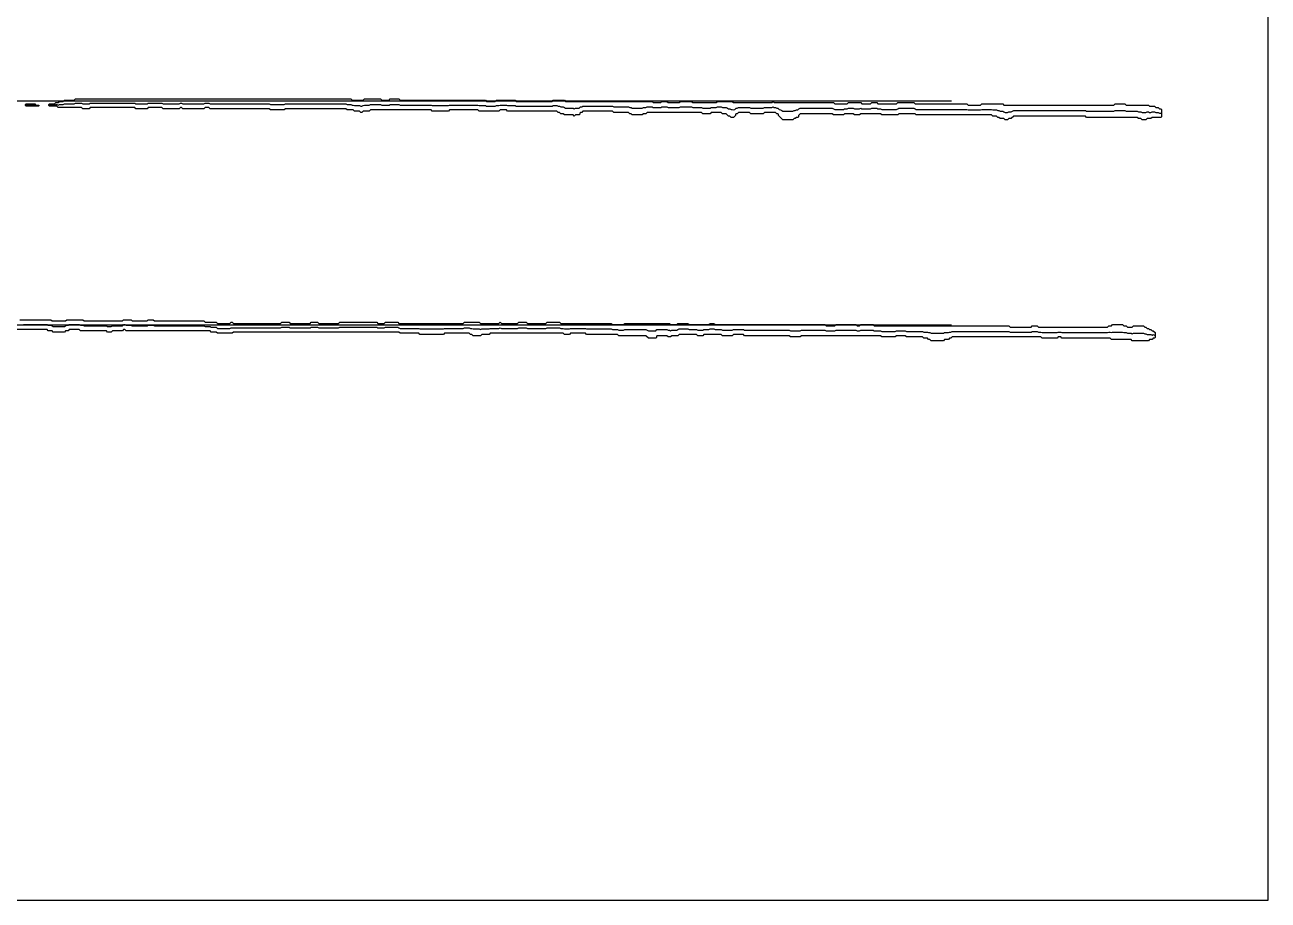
# Model space of a CAD drawing. Extents: x 0 to 57.2, y 0 to 39.6.
# Drawn here: x 29.05 to 57.16, y 0 to 19.8 of the extents above; entities that cross this region are included whole.
import ezdxf

# ---------------------------------------------------------------- set-up
doc = ezdxf.new("R2010")
doc.units = 13
for name, color, linetype in [('DESIGN_SCAN_PATH', 5, 'Continuous'), ('SEM_FRAME', 8, 'Continuous'), ('SEM_OBSERVED_CENTERLINES', 3, 'Continuous'), ('SEM_OBSERVED_CONTOURS', 2, 'Continuous')]:
    doc.layers.add(name, color=color, linetype=linetype)

msp = doc.modelspace()

# ---------------------------------------------------------------- linework, layer by layer
at = {"layer": 'DESIGN_SCAN_PATH'}
for points in [[(0, 18.08568), (50, 18.08568)], [(50, 13.00606), (0, 13.00606)]]:
    msp.add_lwpolyline(points, dxfattribs=at)
at = {"layer": 'SEM_FRAME'}
msp.add_lwpolyline([(0, 0), (57.15968, 0), (57.15968, 39.60429), (0, 39.60429)], close=True, dxfattribs=at)
at = {"layer": 'SEM_OBSERVED_CENTERLINES'}
for points in [[(29.08222, 17.987995), (29.11013, 17.987995), (29.13804, 17.987995), (29.16595, 17.987995), (29.19386, 17.987995), (29.22177, 17.987995), (29.24968, 17.987995), (29.27759, 17.987995), (29.3055, 17.97404), (29.33341, 17.97404), (29.36132, 17.97404)], [(29.61251, 17.987995), (29.64042, 17.987995), (29.66833, 17.987995), (29.69624, 17.987995), (29.72415, 17.987995), (29.75206, 18.00195), (29.77997, 18.00195), (29.80788, 17.987995), (29.83579, 18.00195), (29.8637, 18.00195), (29.89161, 18.00195), (29.91952, 18.00195), (29.94743, 18.015905), (29.97534, 18.015905), (30.00325, 18.015905), (30.03116, 18.015905), (30.05907, 18.015905), (30.08698, 18.015905), (30.11489, 18.015905), (30.1428, 18.015905), (30.17071, 18.015905), (30.19862, 18.02986), (30.22653, 18.02986), (30.25444, 18.02986), (30.28235, 18.02986), (30.31026, 18.02986), (30.33817, 18.02986), (30.36608, 18.015905), (30.39399, 18.015905), (30.4219, 18.015905), (30.44981, 18.015905), (30.47772, 18.015905), (30.50563, 18.015905), (30.53354, 18.02986), (30.56145, 18.02986), (30.58936, 18.02986), (30.61727, 18.02986), (30.64518, 18.02986), (30.67309, 18.02986), (30.701, 18.02986), (30.72891, 18.02986), (30.75682, 18.02986), (30.78473, 18.02986), (30.81264, 18.02986), (30.84055, 18.02986), (30.86846, 18.02986), (30.89637, 18.02986), (30.92428, 18.02986), (30.95219, 18.02986), (30.9801, 18.02986), (31.00801, 18.02986), (31.03592, 18.02986), (31.06383, 18.02986), (31.09174, 18.02986), (31.11965, 18.02986), (31.14756, 18.02986), (31.17547, 18.02986), (31.20338, 18.02986), (31.23129, 18.02986), (31.2592, 18.02986), (31.28711, 18.02986), (31.31502, 18.02986), (31.34293, 18.02986), (31.37084, 18.02986), (31.39875, 18.02986), (31.42666, 18.02986), (31.45457, 18.02986), (31.48248, 18.02986), (31.51039, 18.02986), (31.5383, 18.02986), (31.56621, 18.015905), (31.59412, 18.015905), (31.62203, 18.015905), (31.64994, 18.015905), (31.67785, 18.015905), (31.70576, 18.015905), (31.73367, 18.015905), (31.76158, 18.015905), (31.78949, 18.015905), (31.8174, 18.015905), (31.84531, 18.02986), (31.87322, 18.02986), (31.90113, 18.02986), (31.92904, 18.02986), (31.95695, 18.02986), (31.98486, 18.02986), (32.01277, 18.02986), (32.04068, 18.02986), (32.06859, 18.02986), (32.0965, 18.02986), (32.12441, 18.02986), (32.15232, 18.02986), (32.18023, 18.015905), (32.20814, 18.015905), (32.23605, 18.015905), (32.26396, 18.015905), (32.29187, 18.015905), (32.31978, 18.015905), (32.34769, 18.015905), (32.3756, 18.015905), (32.40351, 18.015905), (32.43142, 18.015905), (32.45933, 18.015905), (32.48724, 18.015905), (32.51515, 18.015905), (32.54306, 18.015905), (32.57097, 18.02986), (32.59888, 18.02986), (32.62679, 18.015905), (32.6547, 18.015905), (32.68261, 18.015905), (32.71052, 18.015905), (32.73843, 18.015905), (32.76634, 18.015905), (32.79425, 18.015905), (32.82216, 18.015905), (32.85007, 18.015905), (32.87798, 18.015905), (32.90589, 18.015905), (32.9338, 18.015905), (32.96171, 18.015905), (32.98962, 18.015905), (33.01753, 18.015905), (33.04544, 18.015905), (33.07335, 18.015905), (33.10126, 18.015905), (33.12917, 18.02986), (33.15708, 18.02986), (33.18499, 18.02986), (33.2129, 18.02986), (33.24081, 18.015905), (33.26872, 18.015905), (33.29663, 18.015905), (33.32454, 18.015905), (33.35245, 18.015905), (33.38036, 18.015905), (33.40827, 18.015905), (33.43618, 18.015905), (33.46409, 18.015905), (33.492, 18.015905), (33.51991, 18.015905), (33.54782, 18.015905), (33.57573, 18.015905), (33.60364, 18.015905), (33.63155, 18.015905), (33.65946, 18.015905), (33.68737, 18.015905), (33.71528, 18.015905), (33.74319, 18.015905), (33.7711, 18.015905), (33.79901, 18.015905), (33.82692, 18.015905), (33.85483, 18.015905), (33.88274, 18.015905), (33.91065, 18.015905), (33.93856, 18.015905), (33.96647, 18.015905), (33.99438, 18.015905), (34.02229, 18.015905), (34.0502, 18.015905), (34.07811, 18.015905), (34.10602, 18.015905), (34.13393, 18.015905), (34.16184, 18.015905), (34.18975, 18.015905), (34.21766, 18.015905), (34.24557, 18.015905), (34.27348, 18.015905), (34.30139, 18.015905), (34.3293, 18.015905), (34.35721, 18.015905), (34.38512, 18.015905), (34.41303, 18.015905), (34.44094, 18.015905), (34.46885, 18.015905), (34.49676, 18.015905), (34.52467, 18.015905), (34.55258, 18.015905), (34.58049, 18.015905), (34.6084, 18.00195), (34.63631, 18.00195), (34.66422, 18.00195), (34.69213, 18.00195), (34.72004, 18.00195), (34.74795, 18.00195), (34.77586, 18.00195), (34.80377, 18.00195), (34.83168, 18.00195), (34.85959, 18.00195), (34.8875, 18.00195), (34.91541, 18.00195), (34.94332, 18.015905), (34.97123, 18.015905), (34.99914, 18.015905), (35.02705, 18.015905), (35.05496, 18.015905), (35.08287, 18.015905), (35.11078, 18.015905), (35.13869, 18.015905), (35.1666, 18.015905), (35.19451, 18.015905), (35.22242, 18.015905), (35.25033, 18.015905), (35.27824, 18.015905), (35.30615, 18.015905), (35.33406, 18.015905), (35.36197, 18.015905), (35.38988, 18.015905), (35.41779, 18.015905), (35.4457, 18.015905), (35.47361, 18.015905), (35.50152, 18.015905), (35.52943, 18.015905), (35.55734, 18.015905), (35.58525, 18.015905), (35.61316, 18.015905), (35.64107, 18.015905), (35.66898, 18.015905), (35.69689, 18.015905), (35.7248, 18.015905), (35.75271, 18.015905), (35.78062, 18.015905), (35.80853, 18.015905), (35.83644, 18.015905), (35.86435, 18.015905), (35.89226, 18.015905), (35.92017, 18.015905), (35.94808, 18.015905), (35.97599, 18.015905), (36.0039, 18.015905), (36.03181, 18.015905), (36.05972, 18.015905), (36.08763, 18.015905), (36.11554, 18.015905), (36.14345, 18.015905), (36.17136, 18.015905), (36.19927, 18.015905), (36.22718, 18.015905), (36.25509, 18.015905), (36.283, 18.015905), (36.31091, 18.015905), (36.33882, 18.00195), (36.36673, 18.00195), (36.39464, 18.00195), (36.42255, 18.00195), (36.45046, 17.987995), (36.47837, 17.987995), (36.50628, 17.97404), (36.53419, 17.97404), (36.5621, 17.97404), (36.59001, 17.97404), (36.61792, 17.97404), (36.64583, 17.960085), (36.67374, 17.960085), (36.70165, 17.97404), (36.72956, 17.987995), (36.75747, 17.987995), (36.78538, 17.987995), (36.81329, 17.987995), (36.8412, 17.987995), (36.86911, 18.00195), (36.89702, 18.00195), (36.92493, 18.00195), (36.95284, 18.00195), (36.98075, 18.00195), (37.00866, 18.00195), (37.03657, 18.00195), (37.06448, 18.00195), (37.09239, 18.00195), (37.1203, 17.987995), (37.14821, 17.987995), (37.17612, 17.987995), (37.20403, 17.987995), (37.23194, 17.987995), (37.25985, 17.987995), (37.28776, 17.987995), (37.31567, 18.00195), (37.34358, 18.00195), (37.37149, 18.00195), (37.3994, 18.00195), (37.42731, 18.00195), (37.45522, 18.00195), (37.48313, 18.00195), (37.51104, 18.00195), (37.53895, 17.987995), (37.56686, 17.987995), (37.59477, 17.987995), (37.62268, 17.987995), (37.65059, 17.987995), (37.6785, 17.987995), (37.70641, 17.987995), (37.73432, 17.987995), (37.76223, 17.987995), (37.79014, 17.987995), (37.81805, 17.987995), (37.84596, 17.987995), (37.87387, 17.987995), (37.90178, 17.987995), (37.92969, 17.987995), (37.9576, 17.987995), (37.98551, 17.987995), (38.01342, 17.987995), (38.04133, 17.987995), (38.06924, 17.987995), (38.09715, 17.987995), (38.12506, 17.987995), (38.15297, 17.987995), (38.18088, 17.987995), (38.20879, 17.987995), (38.2367, 17.987995), (38.26461, 17.97404), (38.29252, 17.97404), (38.32043, 17.97404), (38.34834, 17.97404), (38.37625, 17.97404), (38.40416, 17.97404), (38.43207, 17.97404), (38.45998, 17.97404), (38.48789, 17.97404), (38.5158, 17.97404), (38.54371, 17.97404), (38.57162, 17.97404), (38.59953, 17.97404), (38.62744, 17.97404), (38.65535, 17.987995), (38.68326, 17.987995), (38.71117, 17.987995), (38.73908, 17.987995), (38.76699, 17.987995), (38.7949, 17.987995), (38.82281, 17.987995), (38.85072, 17.987995), (38.87863, 17.987995), (38.90654, 17.987995), (38.93445, 17.987995), (38.96236, 17.987995), (38.99027, 17.987995), (39.01818, 17.987995), (39.04609, 17.987995), (39.074, 17.987995), (39.10191, 17.987995), (39.12982, 17.987995), (39.15773, 17.987995), (39.18564, 17.987995), (39.21355, 17.987995), (39.24146, 17.987995), (39.26937, 17.987995), (39.29728, 17.987995), (39.32519, 17.97404), (39.3531, 17.97404), (39.38101, 17.97404), (39.40892, 17.97404), (39.43683, 17.97404), (39.46474, 17.97404), (39.49265, 17.960085), (39.52056, 17.960085), (39.54847, 17.960085), (39.57638, 17.960085), (39.60429, 17.960085), (39.6322, 17.960085), (39.66011, 17.960085), (39.68802, 17.960085), (39.71593, 17.97404), (39.74384, 17.97404), (39.77175, 17.97404), (39.79966, 17.987995), (39.82757, 17.987995), (39.85548, 17.987995), (39.88339, 17.987995), (39.9113, 17.987995), (39.93921, 17.987995), (39.96712, 17.97404), (39.99503, 17.97404), (40.02294, 17.97404), (40.05085, 17.97404), (40.07876, 17.97404), (40.10667, 17.97404), (40.13458, 17.97404), (40.16249, 17.960085), (40.1904, 17.960085), (40.21831, 17.960085), (40.24622, 17.960085), (40.27413, 17.960085), (40.30204, 17.960085), (40.32995, 17.960085), (40.35786, 17.960085), (40.38577, 17.960085), (40.41368, 17.960085), (40.44159, 17.960085), (40.4695, 17.960085), (40.49741, 17.960085), (40.52532, 17.960085), (40.55323, 17.960085), (40.58114, 17.960085), (40.60905, 17.960085), (40.63696, 17.960085), (40.66487, 17.960085), (40.69278, 17.960085), (40.72069, 17.960085), (40.7486, 17.960085), (40.77651, 17.960085), (40.80442, 17.960085), (40.83233, 17.960085), (40.86024, 17.960085), (40.88815, 17.960085), (40.91606, 17.960085), (40.94397, 17.960085), (40.97188, 17.960085), (40.99979, 17.97404), (41.0277, 17.97404), (41.05561, 17.97404), (41.08352, 17.97404), (41.11143, 17.960085), (41.13934, 17.960085), (41.16725, 17.94613), (41.19516, 17.94613), (41.22307, 17.94613), (41.25098, 17.932175), (41.27889, 17.91822), (41.3068, 17.91822), (41.33471, 17.91822), (41.36262, 17.91822), (41.39053, 17.91822), (41.41844, 17.91822), (41.44635, 17.91822), (41.47426, 17.904265), (41.50217, 17.91822), (41.53008, 17.91822), (41.55799, 17.91822), (41.5859, 17.91822), (41.61381, 17.94613), (41.64172, 17.94613), (41.66963, 17.960085), (41.69754, 17.960085), (41.72545, 17.960085), (41.75336, 17.960085), (41.78127, 17.960085), (41.80918, 17.960085), (41.83709, 17.960085), (41.865, 17.960085), (41.89291, 17.960085), (41.92082, 17.960085), (41.94873, 17.960085), (41.97664, 17.960085), (42.00455, 17.960085), (42.03246, 17.960085), (42.06037, 17.960085), (42.08828, 17.960085), (42.11619, 17.960085), (42.1441, 17.960085), (42.17201, 17.960085), (42.19992, 17.960085), (42.22783, 17.960085), (42.25574, 17.960085), (42.28365, 17.960085), (42.31156, 17.960085), (42.33947, 17.960085), (42.36738, 17.94613), (42.39529, 17.94613), (42.4232, 17.94613), (42.45111, 17.94613), (42.47902, 17.94613), (42.50693, 17.94613), (42.53484, 17.94613), (42.56275, 17.94613), (42.59066, 17.94613), (42.61857, 17.94613), (42.64648, 17.94613), (42.67439, 17.94613), (42.7023, 17.94613), (42.73021, 17.932175), (42.75812, 17.932175), (42.78603, 17.91822), (42.81394, 17.91822), (42.84185, 17.91822), (42.86976, 17.91822), (42.89767, 17.91822), (42.92558, 17.91822), (42.95349, 17.91822), (42.9814, 17.91822), (43.00931, 17.91822), (43.03722, 17.932175), (43.06513, 17.932175), (43.09304, 17.932175), (43.12095, 17.94613), (43.14886, 17.94613), (43.17677, 17.94613), (43.20468, 17.94613), (43.23259, 17.94613), (43.2605, 17.932175), (43.28841, 17.932175), (43.31632, 17.932175), (43.34423, 17.932175), (43.37214, 17.932175), (43.40005, 17.932175), (43.42796, 17.932175), (43.45587, 17.94613), (43.48378, 17.94613), (43.51169, 17.94613), (43.5396, 17.94613), (43.56751, 17.94613), (43.59542, 17.932175), (43.62333, 17.932175), (43.65124, 17.932175), (43.67915, 17.932175), (43.70706, 17.932175), (43.73497, 17.932175), (43.76288, 17.932175), (43.79079, 17.932175), (43.8187, 17.932175), (43.84661, 17.932175), (43.87452, 17.94613), (43.90243, 17.94613), (43.93034, 17.94613), (43.95825, 17.94613), (43.98616, 17.94613), (44.01407, 17.94613), (44.04198, 17.94613), (44.06989, 17.94613), (44.0978, 17.94613), (44.12571, 17.94613), (44.15362, 17.932175), (44.18153, 17.932175), (44.20944, 17.932175), (44.23735, 17.932175), (44.26526, 17.932175), (44.29317, 17.932175), (44.32108, 17.932175), (44.34899, 17.932175), (44.3769, 17.91822), (44.40481, 17.91822), (44.43272, 17.91822), (44.46063, 17.91822), (44.48854, 17.91822), (44.51645, 17.91822), (44.54436, 17.91822), (44.57227, 17.932175), (44.60018, 17.932175), (44.62809, 17.932175), (44.656, 17.932175), (44.68391, 17.932175), (44.71182, 17.94613), (44.73973, 17.94613), (44.76764, 17.94613), (44.79555, 17.94613), (44.82346, 17.932175), (44.85137, 17.932175), (44.87928, 17.932175), (44.90719, 17.932175), (44.9351, 17.91822), (44.96301, 17.904265), (44.99092, 17.904265), (45.01883, 17.89031), (45.04674, 17.89031), (45.07465, 17.876355), (45.10256, 17.89031), (45.13047, 17.91822), (45.15838, 17.91822), (45.18629, 17.932175), (45.2142, 17.932175), (45.24211, 17.932175), (45.27002, 17.932175), (45.29793, 17.932175), (45.32584, 17.932175), (45.35375, 17.932175), (45.38166, 17.932175), (45.40957, 17.932175), (45.43748, 17.932175), (45.46539, 17.91822), (45.4933, 17.91822), (45.52121, 17.91822), (45.54912, 17.91822), (45.57703, 17.91822), (45.60494, 17.91822), (45.63285, 17.91822), (45.66076, 17.91822), (45.68867, 17.91822), (45.71658, 17.91822), (45.74449, 17.91822), (45.7724, 17.932175), (45.80031, 17.932175), (45.82822, 17.932175), (45.85613, 17.932175), (45.88404, 17.932175), (45.91195, 17.932175), (45.93986, 17.932175), (45.96777, 17.94613), (45.99568, 17.932175), (46.02359, 17.932175), (46.0515, 17.91822), (46.07941, 17.91822), (46.10732, 17.89031), (46.13523, 17.876355), (46.16314, 17.8624), (46.19105, 17.848445), (46.21896, 17.848445), (46.24687, 17.848445), (46.27478, 17.848445), (46.30269, 17.848445), (46.3306, 17.848445), (46.35851, 17.848445), (46.38642, 17.848445), (46.41433, 17.848445), (46.44224, 17.8624), (46.47015, 17.8624), (46.49806, 17.876355), (46.52597, 17.876355), (46.55388, 17.904265), (46.58179, 17.91822), (46.6097, 17.91822), (46.63761, 17.91822), (46.66552, 17.91822), (46.69343, 17.91822), (46.72134, 17.91822), (46.74925, 17.91822), (46.77716, 17.91822), (46.80507, 17.91822), (46.83298, 17.91822), (46.86089, 17.91822), (46.8888, 17.91822), (46.91671, 17.91822), (46.94462, 17.91822), (46.97253, 17.91822), (47.00044, 17.91822), (47.02835, 17.91822), (47.05626, 17.91822), (47.08417, 17.91822), (47.11208, 17.91822), (47.13999, 17.91822), (47.1679, 17.91822), (47.19581, 17.91822), (47.22372, 17.91822), (47.25163, 17.91822), (47.27954, 17.91822), (47.30745, 17.91822), (47.33536, 17.904265), (47.36327, 17.89031), (47.39118, 17.89031), (47.41909, 17.89031), (47.447, 17.89031), (47.47491, 17.89031), (47.50282, 17.89031), (47.53073, 17.89031), (47.55864, 17.89031), (47.58655, 17.904265), (47.61446, 17.904265), (47.64237, 17.904265), (47.67028, 17.91822), (47.69819, 17.91822), (47.7261, 17.91822), (47.75401, 17.91822), (47.78192, 17.91822), (47.80983, 17.904265), (47.83774, 17.904265), (47.86565, 17.904265), (47.89356, 17.904265), (47.92147, 17.904265), (47.94938, 17.91822), (47.97729, 17.904265), (48.0052, 17.904265), (48.03311, 17.904265), (48.06102, 17.904265), (48.08893, 17.904265), (48.11684, 17.904265), (48.14475, 17.904265), (48.17266, 17.904265), (48.20057, 17.91822), (48.22848, 17.91822), (48.25639, 17.91822), (48.2843, 17.91822), (48.31221, 17.91822), (48.34012, 17.904265), (48.36803, 17.904265), (48.39594, 17.904265), (48.42385, 17.89031), (48.45176, 17.89031), (48.47967, 17.89031), (48.50758, 17.89031), (48.53549, 17.89031), (48.5634, 17.89031), (48.59131, 17.89031), (48.61922, 17.89031), (48.64713, 17.89031), (48.67504, 17.89031), (48.70295, 17.89031), (48.73086, 17.89031), (48.75877, 17.89031), (48.78668, 17.904265), (48.81459, 17.91822), (48.8425, 17.91822), (48.87041, 17.91822), (48.89832, 17.91822), (48.92623, 17.91822), (48.95414, 17.91822), (48.98205, 17.91822), (49.00996, 17.91822), (49.03787, 17.91822), (49.06578, 17.91822), (49.09369, 17.91822), (49.1216, 17.91822), (49.14951, 17.91822), (49.17742, 17.904265), (49.20533, 17.89031), (49.23324, 17.89031), (49.26115, 17.89031), (49.28906, 17.89031), (49.31697, 17.89031), (49.34488, 17.89031), (49.37279, 17.89031), (49.4007, 17.89031), (49.42861, 17.89031), (49.45652, 17.89031), (49.48443, 17.89031), (49.51234, 17.89031), (49.54025, 17.89031), (49.56816, 17.89031), (49.59607, 17.89031), (49.62398, 17.89031), (49.65189, 17.89031), (49.6798, 17.89031), (49.70771, 17.89031), (49.73562, 17.89031), (49.76353, 17.89031), (49.79144, 17.89031), (49.81935, 17.89031), (49.84726, 17.89031), (49.87517, 17.89031), (49.90308, 17.89031), (49.93099, 17.89031), (49.9589, 17.89031), (49.98681, 17.89031), (50.01472, 17.89031), (50.04263, 17.89031), (50.07054, 17.89031), (50.09845, 17.89031), (50.12636, 17.89031), (50.15427, 17.89031), (50.18218, 17.89031), (50.21009, 17.89031), (50.238, 17.89031), (50.26591, 17.89031), (50.29382, 17.89031), (50.32173, 17.89031), (50.34964, 17.89031), (50.37755, 17.876355), (50.40546, 17.876355), (50.43337, 17.876355), (50.46128, 17.876355), (50.48919, 17.876355), (50.5171, 17.876355), (50.54501, 17.876355), (50.57292, 17.876355), (50.60083, 17.876355), (50.62874, 17.876355), (50.65665, 17.876355), (50.68456, 17.89031), (50.71247, 17.89031), (50.74038, 17.89031), (50.76829, 17.89031), (50.7962, 17.89031), (50.82411, 17.89031), (50.85202, 17.89031), (50.87993, 17.89031), (50.90784, 17.89031), (50.93575, 17.876355), (50.96366, 17.876355), (50.99157, 17.876355), (51.01948, 17.876355), (51.04739, 17.8624), (51.0753, 17.8624), (51.10321, 17.848445), (51.13112, 17.848445), (51.15903, 17.848445), (51.18694, 17.83449), (51.21485, 17.820535), (51.24276, 17.820535), (51.27067, 17.820535), (51.29858, 17.83449), (51.32649, 17.83449), (51.3544, 17.83449), (51.38231, 17.848445), (51.41022, 17.8624), (51.43813, 17.8624), (51.46604, 17.8624), (51.49395, 17.8624), (51.52186, 17.8624), (51.54977, 17.8624), (51.57768, 17.8624), (51.60559, 17.8624), (51.6335, 17.8624), (51.66141, 17.8624), (51.68932, 17.8624), (51.71723, 17.8624), (51.74514, 17.8624), (51.77305, 17.8624), (51.80096, 17.8624), (51.82887, 17.8624), (51.85678, 17.8624), (51.88469, 17.8624), (51.9126, 17.8624), (51.94051, 17.8624), (51.96842, 17.8624), (51.99633, 17.8624), (52.02424, 17.8624), (52.05215, 17.8624), (52.08006, 17.8624), (52.10797, 17.8624), (52.13588, 17.8624), (52.16379, 17.8624), (52.1917, 17.8624), (52.21961, 17.8624), (52.24752, 17.8624), (52.27543, 17.8624), (52.30334, 17.8624), (52.33125, 17.8624), (52.35916, 17.8624), (52.38707, 17.8624), (52.41498, 17.8624), (52.44289, 17.8624), (52.4708, 17.8624), (52.49871, 17.8624), (52.52662, 17.8624), (52.55453, 17.8624), (52.58244, 17.8624), (52.61035, 17.8624), (52.63826, 17.8624), (52.66617, 17.8624), (52.69408, 17.8624), (52.72199, 17.8624), (52.7499, 17.8624), (52.77781, 17.8624), (52.80572, 17.8624), (52.83363, 17.8624), (52.86154, 17.8624), (52.88945, 17.8624), (52.91736, 17.8624), (52.94527, 17.8624), (52.97318, 17.8624), (53.00109, 17.8624), (53.029, 17.8624), (53.05691, 17.848445), (53.08482, 17.848445), (53.11273, 17.848445), (53.14064, 17.848445), (53.16855, 17.848445), (53.19646, 17.848445), (53.22437, 17.848445), (53.25228, 17.848445), (53.28019, 17.848445), (53.3081, 17.848445), (53.33601, 17.848445), (53.36392, 17.848445), (53.39183, 17.848445), (53.41974, 17.848445), (53.44765, 17.848445), (53.47556, 17.848445), (53.50347, 17.848445), (53.53138, 17.848445), (53.55929, 17.848445), (53.5872, 17.848445), (53.61511, 17.848445), (53.64302, 17.848445), (53.67093, 17.848445), (53.69884, 17.8624), (53.72675, 17.8624), (53.75466, 17.8624), (53.78257, 17.8624), (53.81048, 17.8624), (53.83839, 17.8624), (53.8663, 17.8624), (53.89421, 17.8624), (53.92212, 17.8624), (53.95003, 17.848445), (53.97794, 17.848445), (54.00585, 17.848445), (54.03376, 17.848445), (54.06167, 17.848445), (54.08958, 17.848445), (54.11749, 17.848445), (54.1454, 17.848445), (54.17331, 17.848445), (54.20122, 17.848445), (54.22913, 17.83449), (54.25704, 17.83449), (54.28495, 17.83449), (54.31286, 17.820535), (54.34077, 17.820535), (54.36868, 17.820535), (54.39659, 17.820535), (54.4245, 17.83449), (54.45241, 17.83449), (54.48032, 17.820535), (54.50823, 17.820535), (54.53614, 17.83449), (54.56405, 17.83449), (54.59196, 17.83449), (54.61987, 17.820535), (54.64778, 17.820535), (54.67569, 17.820535), (54.7036, 17.80658), (54.73151, 17.80658)], [(29.0264, 13.020015), (29.05431, 13.020015), (29.08222, 13.020015), (29.11013, 13.020015), (29.13804, 13.020015), (29.16595, 13.020015), (29.19386, 13.020015), (29.22177, 13.020015), (29.24968, 13.020015), (29.27759, 13.020015), (29.3055, 13.020015), (29.33341, 13.020015), (29.36132, 13.020015), (29.38923, 13.020015), (29.41714, 13.020015), (29.44505, 13.020015), (29.47296, 13.020015), (29.50087, 13.020015), (29.52878, 13.020015), (29.55669, 13.020015), (29.5846, 13.00606), (29.61251, 13.00606), (29.64042, 13.00606), (29.66833, 12.992105), (29.69624, 12.97815), (29.72415, 12.97815), (29.75206, 12.97815), (29.77997, 12.97815), (29.80788, 12.97815), (29.83579, 12.97815), (29.8637, 12.97815), (29.89161, 12.97815), (29.91952, 12.97815), (29.94743, 12.97815), (29.97534, 12.992105), (30.00325, 13.00606), (30.03116, 13.00606), (30.05907, 13.020015), (30.08698, 13.020015), (30.11489, 13.020015), (30.1428, 13.020015), (30.17071, 13.020015), (30.19862, 13.020015), (30.22653, 13.020015), (30.25444, 13.020015), (30.28235, 13.020015), (30.31026, 13.00606), (30.33817, 13.00606), (30.36608, 13.00606), (30.39399, 12.992105), (30.4219, 12.992105), (30.44981, 12.992105), (30.47772, 12.992105), (30.50563, 12.992105), (30.53354, 12.992105), (30.56145, 12.992105), (30.58936, 12.992105), (30.61727, 12.992105), (30.64518, 12.992105), (30.67309, 12.992105), (30.701, 12.992105), (30.72891, 12.992105), (30.75682, 12.992105), (30.78473, 12.992105), (30.81264, 12.992105), (30.84055, 12.992105), (30.86846, 12.992105), (30.89637, 12.992105), (30.92428, 12.97815), (30.95219, 12.97815), (30.9801, 12.97815), (31.00801, 12.97815), (31.03592, 12.992105), (31.06383, 12.992105), (31.09174, 12.992105), (31.11965, 12.992105), (31.14756, 12.992105), (31.17547, 12.992105), (31.20338, 12.992105), (31.23129, 12.992105), (31.2592, 12.992105), (31.28711, 13.020015), (31.31502, 13.020015), (31.34293, 13.00606), (31.37084, 13.00606), (31.39875, 13.00606), (31.42666, 13.00606), (31.45457, 13.00606), (31.48248, 12.992105), (31.51039, 12.992105), (31.5383, 12.992105), (31.56621, 12.992105), (31.59412, 12.992105), (31.62203, 12.992105), (31.64994, 12.992105), (31.67785, 12.992105), (31.70576, 12.992105), (31.73367, 12.992105), (31.76158, 12.992105), (31.78949, 12.992105), (31.8174, 12.992105), (31.84531, 13.00606), (31.87322, 13.00606), (31.90113, 13.00606), (31.92904, 13.00606), (31.95695, 13.00606), (31.98486, 12.992105), (32.01277, 12.992105), (32.04068, 12.992105), (32.06859, 12.992105), (32.0965, 12.992105), (32.12441, 12.992105), (32.15232, 12.992105), (32.18023, 12.992105), (32.20814, 12.992105), (32.23605, 12.992105), (32.26396, 12.992105), (32.29187, 12.992105), (32.31978, 12.992105), (32.34769, 12.992105), (32.3756, 12.992105), (32.40351, 12.992105), (32.43142, 12.992105), (32.45933, 12.992105), (32.48724, 12.992105), (32.51515, 12.992105), (32.54306, 12.992105), (32.57097, 12.992105), (32.59888, 12.992105), (32.62679, 12.992105), (32.6547, 12.992105), (32.68261, 12.992105), (32.71052, 12.992105), (32.73843, 12.992105), (32.76634, 12.992105), (32.79425, 12.992105), (32.82216, 12.992105), (32.85007, 12.992105), (32.87798, 12.992105), (32.90589, 12.992105), (32.9338, 12.992105), (32.96171, 12.992105), (32.98962, 12.992105), (33.01753, 12.992105), (33.04544, 12.992105), (33.07335, 12.992105), (33.10126, 12.992105), (33.12917, 12.97815), (33.15708, 12.97815), (33.18499, 12.97815), (33.2129, 12.97815), (33.24081, 12.97815), (33.26872, 12.964195), (33.29663, 12.964195), (33.32454, 12.964195), (33.35245, 12.964195), (33.38036, 12.964195), (33.40827, 12.936285), (33.43618, 12.936285), (33.46409, 12.936285), (33.492, 12.936285), (33.51991, 12.936285), (33.54782, 12.936285), (33.57573, 12.936285), (33.60364, 12.936285), (33.63155, 12.936285), (33.65946, 12.936285), (33.68737, 12.936285), (33.71528, 12.95024), (33.74319, 12.95024), (33.7711, 12.95024), (33.79901, 12.95024), (33.82692, 12.95024), (33.85483, 12.95024), (33.88274, 12.95024), (33.91065, 12.95024), (33.93856, 12.95024), (33.96647, 12.95024), (33.99438, 12.95024), (34.02229, 12.95024), (34.0502, 12.95024), (34.07811, 12.95024), (34.10602, 12.95024), (34.13393, 12.95024), (34.16184, 12.95024), (34.18975, 12.95024), (34.21766, 12.95024), (34.24557, 12.95024), (34.27348, 12.95024), (34.30139, 12.95024), (34.3293, 12.95024), (34.35721, 12.95024), (34.38512, 12.95024), (34.41303, 12.95024), (34.44094, 12.95024), (34.46885, 12.95024), (34.49676, 12.95024), (34.52467, 12.95024), (34.55258, 12.95024), (34.58049, 12.95024), (34.6084, 12.95024), (34.63631, 12.95024), (34.66422, 12.95024), (34.69213, 12.95024), (34.72004, 12.95024), (34.74795, 12.95024), (34.77586, 12.95024), (34.80377, 12.95024), (34.83168, 12.95024), (34.85959, 12.964195), (34.8875, 12.964195), (34.91541, 12.964195), (34.94332, 12.964195), (34.97123, 12.964195), (34.99914, 12.964195), (35.02705, 12.964195), (35.05496, 12.95024), (35.08287, 12.95024), (35.11078, 12.95024), (35.13869, 12.95024), (35.1666, 12.95024), (35.19451, 12.95024), (35.22242, 12.95024), (35.25033, 12.95024), (35.27824, 12.95024), (35.30615, 12.95024), (35.33406, 12.95024), (35.36197, 12.95024), (35.38988, 12.95024), (35.41779, 12.95024), (35.4457, 12.95024), (35.47361, 12.95024), (35.50152, 12.95024), (35.52943, 12.964195), (35.55734, 12.964195), (35.58525, 12.964195), (35.61316, 12.964195), (35.64107, 12.964195), (35.66898, 12.964195), (35.69689, 12.95024), (35.7248, 12.95024), (35.75271, 12.95024), (35.78062, 12.95024), (35.80853, 12.95024), (35.83644, 12.95024), (35.86435, 12.95024), (35.89226, 12.95024), (35.92017, 12.95024), (35.94808, 12.95024), (35.97599, 12.95024), (36.0039, 12.95024), (36.03181, 12.95024), (36.05972, 12.95024), (36.08763, 12.95024), (36.11554, 12.95024), (36.14345, 12.95024), (36.17136, 12.964195), (36.19927, 12.964195), (36.22718, 12.964195), (36.25509, 12.964195), (36.283, 12.964195), (36.31091, 12.964195), (36.33882, 12.964195), (36.36673, 12.964195), (36.39464, 12.964195), (36.42255, 12.964195), (36.45046, 12.964195), (36.47837, 12.964195), (36.50628, 12.964195), (36.53419, 12.964195), (36.5621, 12.964195), (36.59001, 12.964195), (36.61792, 12.964195), (36.64583, 12.964195), (36.67374, 12.964195), (36.70165, 12.964195), (36.72956, 12.964195), (36.75747, 12.964195), (36.78538, 12.964195), (36.81329, 12.964195), (36.8412, 12.964195), (36.86911, 12.964195), (36.89702, 12.964195), (36.92493, 12.964195), (36.95284, 12.964195), (36.98075, 12.964195), (37.00866, 12.964195), (37.03657, 12.95024), (37.06448, 12.95024), (37.09239, 12.95024), (37.1203, 12.95024), (37.14821, 12.95024), (37.17612, 12.95024), (37.20403, 12.964195), (37.23194, 12.964195), (37.25985, 12.964195), (37.28776, 12.964195), (37.31567, 12.964195), (37.34358, 12.964195), (37.37149, 12.964195), (37.3994, 12.964195), (37.42731, 12.964195), (37.45522, 12.964195), (37.48313, 12.964195), (37.51104, 12.95024), (37.53895, 12.936285), (37.56686, 12.936285), (37.59477, 12.936285), (37.62268, 12.936285), (37.65059, 12.936285), (37.6785, 12.936285), (37.70641, 12.936285), (37.73432, 12.936285), (37.76223, 12.936285), (37.79014, 12.936285), (37.81805, 12.936285), (37.84596, 12.936285), (37.87387, 12.936285), (37.90178, 12.936285), (37.92969, 12.936285), (37.9576, 12.936285), (37.98551, 12.92233), (38.01342, 12.92233), (38.04133, 12.92233), (38.06924, 12.92233), (38.09715, 12.92233), (38.12506, 12.92233), (38.15297, 12.92233), (38.18088, 12.92233), (38.20879, 12.92233), (38.2367, 12.92233), (38.26461, 12.92233), (38.29252, 12.92233), (38.32043, 12.92233), (38.34834, 12.92233), (38.37625, 12.92233), (38.40416, 12.92233), (38.43207, 12.92233), (38.45998, 12.92233), (38.48789, 12.92233), (38.5158, 12.92233), (38.54371, 12.936285), (38.57162, 12.936285), (38.59953, 12.936285), (38.62744, 12.936285), (38.65535, 12.936285), (38.68326, 12.936285), (38.71117, 12.936285), (38.73908, 12.936285), (38.76699, 12.936285), (38.7949, 12.936285), (38.82281, 12.936285), (38.85072, 12.936285), (38.87863, 12.936285), (38.90654, 12.936285), (38.93445, 12.936285), (38.96236, 12.936285), (38.99027, 12.95024), (39.01818, 12.95024), (39.04609, 12.95024), (39.074, 12.95024), (39.10191, 12.95024), (39.12982, 12.936285), (39.15773, 12.936285), (39.18564, 12.92233), (39.21355, 12.92233), (39.24146, 12.92233), (39.26937, 12.92233), (39.29728, 12.92233), (39.32519, 12.92233), (39.3531, 12.908375), (39.38101, 12.92233), (39.40892, 12.92233), (39.43683, 12.92233), (39.46474, 12.92233), (39.49265, 12.92233), (39.52056, 12.92233), (39.54847, 12.92233), (39.57638, 12.936285), (39.60429, 12.936285), (39.6322, 12.936285), (39.66011, 12.936285), (39.68802, 12.936285), (39.71593, 12.936285), (39.74384, 12.936285), (39.77175, 12.936285), (39.79966, 12.95024), (39.82757, 12.936285), (39.85548, 12.936285), (39.88339, 12.936285), (39.9113, 12.936285), (39.93921, 12.936285), (39.96712, 12.936285), (39.99503, 12.936285), (40.02294, 12.936285), (40.05085, 12.936285), (40.07876, 12.936285), (40.10667, 12.936285), (40.13458, 12.936285), (40.16249, 12.936285), (40.1904, 12.936285), (40.21831, 12.95024), (40.24622, 12.95024), (40.27413, 12.95024), (40.30204, 12.95024), (40.32995, 12.95024), (40.35786, 12.95024), (40.38577, 12.95024), (40.41368, 12.936285), (40.44159, 12.936285), (40.4695, 12.936285), (40.49741, 12.936285), (40.52532, 12.936285), (40.55323, 12.936285), (40.58114, 12.936285), (40.60905, 12.936285), (40.63696, 12.936285), (40.66487, 12.936285), (40.69278, 12.936285), (40.72069, 12.936285), (40.7486, 12.936285), (40.77651, 12.936285), (40.80442, 12.936285), (40.83233, 12.936285), (40.86024, 12.95024), (40.88815, 12.95024), (40.91606, 12.95024), (40.94397, 12.95024), (40.97188, 12.95024), (40.99979, 12.95024), (41.0277, 12.95024), (41.05561, 12.95024), (41.08352, 12.95024), (41.11143, 12.95024), (41.13934, 12.95024), (41.16725, 12.936285), (41.19516, 12.936285), (41.22307, 12.936285), (41.25098, 12.92233), (41.27889, 12.92233), (41.3068, 12.92233), (41.33471, 12.92233), (41.36262, 12.92233), (41.39053, 12.936285), (41.41844, 12.936285), (41.44635, 12.936285), (41.47426, 12.936285), (41.50217, 12.936285), (41.53008, 12.936285), (41.55799, 12.936285), (41.5859, 12.936285), (41.61381, 12.936285), (41.64172, 12.936285), (41.66963, 12.936285), (41.69754, 12.936285), (41.72545, 12.936285), (41.75336, 12.92233), (41.78127, 12.92233), (41.80918, 12.92233), (41.83709, 12.92233), (41.865, 12.92233), (41.89291, 12.92233), (41.92082, 12.92233), (41.94873, 12.92233), (41.97664, 12.92233), (42.00455, 12.92233), (42.03246, 12.92233), (42.06037, 12.92233), (42.08828, 12.92233), (42.11619, 12.92233), (42.1441, 12.92233), (42.17201, 12.92233), (42.19992, 12.92233), (42.22783, 12.92233), (42.25574, 12.92233), (42.28365, 12.92233), (42.31156, 12.92233), (42.33947, 12.908375), (42.36738, 12.908375), (42.39529, 12.908375), (42.4232, 12.908375), (42.45111, 12.908375), (42.47902, 12.89442), (42.50693, 12.89442), (42.53484, 12.89442), (42.56275, 12.89442), (42.59066, 12.89442), (42.61857, 12.908375), (42.64648, 12.908375), (42.67439, 12.908375), (42.7023, 12.908375), (42.73021, 12.908375), (42.75812, 12.908375), (42.78603, 12.908375), (42.81394, 12.908375), (42.84185, 12.908375), (42.86976, 12.908375), (42.89767, 12.908375), (42.92558, 12.908375), (42.95349, 12.908375), (42.9814, 12.908375), (43.00931, 12.908375), (43.03722, 12.908375), (43.06513, 12.908375), (43.09304, 12.908375), (43.12095, 12.89442), (43.14886, 12.880465), (43.17677, 12.880465), (43.20468, 12.880465), (43.23259, 12.880465), (43.2605, 12.880465), (43.28841, 12.880465), (43.31632, 12.880465), (43.34423, 12.908375), (43.37214, 12.908375), (43.40005, 12.908375), (43.42796, 12.908375), (43.45587, 12.908375), (43.48378, 12.908375), (43.51169, 12.908375), (43.5396, 12.908375), (43.56751, 12.908375), (43.59542, 12.89442), (43.62333, 12.89442), (43.65124, 12.880465), (43.67915, 12.89442), (43.70706, 12.89442), (43.73497, 12.89442), (43.76288, 12.89442), (43.79079, 12.89442), (43.8187, 12.908375), (43.84661, 12.92233), (43.87452, 12.92233), (43.90243, 12.92233), (43.93034, 12.92233), (43.95825, 12.92233), (43.98616, 12.92233), (44.01407, 12.92233), (44.04198, 12.92233), (44.06989, 12.908375), (44.0978, 12.908375), (44.12571, 12.908375), (44.15362, 12.908375), (44.18153, 12.908375), (44.20944, 12.908375), (44.23735, 12.908375), (44.26526, 12.89442), (44.29317, 12.89442), (44.32108, 12.89442), (44.34899, 12.89442), (44.3769, 12.89442), (44.40481, 12.908375), (44.43272, 12.908375), (44.46063, 12.908375), (44.48854, 12.908375), (44.51645, 12.908375), (44.54436, 12.92233), (44.57227, 12.92233), (44.60018, 12.92233), (44.62809, 12.92233), (44.656, 12.908375), (44.68391, 12.908375), (44.71182, 12.908375), (44.73973, 12.908375), (44.76764, 12.908375), (44.79555, 12.908375), (44.82346, 12.89442), (44.85137, 12.89442), (44.87928, 12.89442), (44.90719, 12.89442), (44.9351, 12.89442), (44.96301, 12.89442), (44.99092, 12.89442), (45.01883, 12.89442), (45.04674, 12.89442), (45.07465, 12.908375), (45.10256, 12.908375), (45.13047, 12.908375), (45.15838, 12.908375), (45.18629, 12.908375), (45.2142, 12.908375), (45.24211, 12.908375), (45.27002, 12.908375), (45.29793, 12.908375), (45.32584, 12.89442), (45.35375, 12.89442), (45.38166, 12.89442), (45.40957, 12.89442), (45.43748, 12.89442), (45.46539, 12.89442), (45.4933, 12.89442), (45.52121, 12.89442), (45.54912, 12.89442), (45.57703, 12.89442), (45.60494, 12.89442), (45.63285, 12.89442), (45.66076, 12.89442), (45.68867, 12.89442), (45.71658, 12.89442), (45.74449, 12.89442), (45.7724, 12.89442), (45.80031, 12.89442), (45.82822, 12.89442), (45.85613, 12.89442), (45.88404, 12.89442), (45.91195, 12.89442), (45.93986, 12.89442), (45.96777, 12.89442), (45.99568, 12.89442), (46.02359, 12.89442), (46.0515, 12.89442), (46.07941, 12.89442), (46.10732, 12.89442), (46.13523, 12.89442), (46.16314, 12.89442), (46.19105, 12.89442), (46.21896, 12.89442), (46.24687, 12.89442), (46.27478, 12.89442), (46.30269, 12.89442), (46.3306, 12.89442), (46.35851, 12.880465), (46.38642, 12.880465), (46.41433, 12.880465), (46.44224, 12.880465), (46.47015, 12.880465), (46.49806, 12.880465), (46.52597, 12.880465), (46.55388, 12.880465), (46.58179, 12.880465), (46.6097, 12.89442), (46.63761, 12.89442), (46.66552, 12.89442), (46.69343, 12.89442), (46.72134, 12.89442), (46.74925, 12.89442), (46.77716, 12.89442), (46.80507, 12.89442), (46.83298, 12.89442), (46.86089, 12.89442), (46.8888, 12.89442), (46.91671, 12.89442), (46.94462, 12.89442), (46.97253, 12.89442), (47.00044, 12.89442), (47.02835, 12.89442), (47.05626, 12.89442), (47.08417, 12.89442), (47.11208, 12.89442), (47.13999, 12.89442), (47.1679, 12.880465), (47.19581, 12.880465), (47.22372, 12.880465), (47.25163, 12.880465), (47.27954, 12.880465), (47.30745, 12.880465), (47.33536, 12.880465), (47.36327, 12.880465), (47.39118, 12.89442), (47.41909, 12.89442), (47.447, 12.89442), (47.47491, 12.89442), (47.50282, 12.89442), (47.53073, 12.89442), (47.55864, 12.89442), (47.58655, 12.89442), (47.61446, 12.89442), (47.64237, 12.89442), (47.67028, 12.89442), (47.69819, 12.89442), (47.7261, 12.89442), (47.75401, 12.89442), (47.78192, 12.89442), (47.80983, 12.89442), (47.83774, 12.89442), (47.86565, 12.880465), (47.89356, 12.880465), (47.92147, 12.880465), (47.94938, 12.89442), (47.97729, 12.89442), (48.0052, 12.89442), (48.03311, 12.89442), (48.06102, 12.89442), (48.08893, 12.89442), (48.11684, 12.89442), (48.14475, 12.89442), (48.17266, 12.89442), (48.20057, 12.89442), (48.22848, 12.89442), (48.25639, 12.880465), (48.2843, 12.880465), (48.31221, 12.880465), (48.34012, 12.880465), (48.36803, 12.880465), (48.39594, 12.880465), (48.42385, 12.86651), (48.45176, 12.86651), (48.47967, 12.86651), (48.50758, 12.86651), (48.53549, 12.86651), (48.5634, 12.86651), (48.59131, 12.86651), (48.61922, 12.86651), (48.64713, 12.86651), (48.67504, 12.86651), (48.70295, 12.86651), (48.73086, 12.86651), (48.75877, 12.880465), (48.78668, 12.880465), (48.81459, 12.880465), (48.8425, 12.880465), (48.87041, 12.880465), (48.89832, 12.880465), (48.92623, 12.880465), (48.95414, 12.880465), (48.98205, 12.86651), (49.00996, 12.86651), (49.03787, 12.86651), (49.06578, 12.86651), (49.09369, 12.86651), (49.1216, 12.86651), (49.14951, 12.86651), (49.17742, 12.86651), (49.20533, 12.86651), (49.23324, 12.86651), (49.26115, 12.86651), (49.28906, 12.86651), (49.31697, 12.86651), (49.34488, 12.86651), (49.37279, 12.852555), (49.4007, 12.852555), (49.42861, 12.852555), (49.45652, 12.852555), (49.48443, 12.8386), (49.51234, 12.8386), (49.54025, 12.824645), (49.56816, 12.824645), (49.59607, 12.824645), (49.62398, 12.824645), (49.65189, 12.824645), (49.6798, 12.824645), (49.70771, 12.824645), (49.73562, 12.824645), (49.76353, 12.824645), (49.79144, 12.824645), (49.81935, 12.824645), (49.84726, 12.8386), (49.87517, 12.8386), (49.90308, 12.8386), (49.93099, 12.8386), (49.9589, 12.852555), (49.98681, 12.852555), (50.01472, 12.86651), (50.04263, 12.86651), (50.07054, 12.86651), (50.09845, 12.86651), (50.12636, 12.86651), (50.15427, 12.86651), (50.18218, 12.86651), (50.21009, 12.86651), (50.238, 12.86651), (50.26591, 12.86651), (50.29382, 12.86651), (50.32173, 12.86651), (50.34964, 12.86651), (50.37755, 12.86651), (50.40546, 12.86651), (50.43337, 12.86651), (50.46128, 12.86651), (50.48919, 12.86651), (50.5171, 12.86651), (50.54501, 12.86651), (50.57292, 12.86651), (50.60083, 12.86651), (50.62874, 12.86651), (50.65665, 12.86651), (50.68456, 12.86651), (50.71247, 12.86651), (50.74038, 12.86651), (50.76829, 12.86651), (50.7962, 12.86651), (50.82411, 12.86651), (50.85202, 12.86651), (50.87993, 12.86651), (50.90784, 12.86651), (50.93575, 12.86651), (50.96366, 12.86651), (50.99157, 12.86651), (51.01948, 12.86651), (51.04739, 12.86651), (51.0753, 12.86651), (51.10321, 12.86651), (51.13112, 12.86651), (51.15903, 12.86651), (51.18694, 12.86651), (51.21485, 12.86651), (51.24276, 12.86651), (51.27067, 12.86651), (51.29858, 12.86651), (51.32649, 12.852555), (51.3544, 12.852555), (51.38231, 12.852555), (51.41022, 12.852555), (51.43813, 12.852555), (51.46604, 12.852555), (51.49395, 12.852555), (51.52186, 12.852555), (51.54977, 12.852555), (51.57768, 12.852555), (51.60559, 12.852555), (51.6335, 12.852555), (51.66141, 12.852555), (51.68932, 12.852555), (51.71723, 12.852555), (51.74514, 12.852555), (51.77305, 12.852555), (51.80096, 12.852555), (51.82887, 12.86651), (51.85678, 12.86651), (51.88469, 12.86651), (51.9126, 12.86651), (51.94051, 12.86651), (51.96842, 12.852555), (51.99633, 12.852555), (52.02424, 12.852555), (52.05215, 12.8386), (52.08006, 12.8386), (52.10797, 12.8386), (52.13588, 12.8386), (52.16379, 12.8386), (52.1917, 12.8386), (52.21961, 12.8386), (52.24752, 12.8386), (52.27543, 12.8386), (52.30334, 12.8386), (52.33125, 12.8386), (52.35916, 12.8386), (52.38707, 12.8386), (52.41498, 12.852555), (52.44289, 12.852555), (52.4708, 12.852555), (52.49871, 12.8386), (52.52662, 12.8386), (52.55453, 12.8386), (52.58244, 12.8386), (52.61035, 12.8386), (52.63826, 12.8386), (52.66617, 12.8386), (52.69408, 12.8386), (52.72199, 12.8386), (52.7499, 12.8386), (52.77781, 12.8386), (52.80572, 12.8386), (52.83363, 12.8386), (52.86154, 12.8386), (52.88945, 12.8386), (52.91736, 12.8386), (52.94527, 12.8386), (52.97318, 12.8386), (53.00109, 12.8386), (53.029, 12.8386), (53.05691, 12.8386), (53.08482, 12.8386), (53.11273, 12.8386), (53.14064, 12.8386), (53.16855, 12.8386), (53.19646, 12.8386), (53.22437, 12.8386), (53.25228, 12.8386), (53.28019, 12.8386), (53.3081, 12.8386), (53.33601, 12.8386), (53.36392, 12.8386), (53.39183, 12.8386), (53.41974, 12.8386), (53.44765, 12.8386), (53.47556, 12.8386), (53.50347, 12.8386), (53.53138, 12.8386), (53.55929, 12.852555), (53.5872, 12.852555), (53.61511, 12.8386), (53.64302, 12.852555), (53.67093, 12.852555), (53.69884, 12.852555), (53.72675, 12.852555), (53.75466, 12.852555), (53.78257, 12.852555), (53.81048, 12.852555), (53.83839, 12.852555), (53.8663, 12.852555), (53.89421, 12.8386), (53.92212, 12.8386), (53.95003, 12.8386), (53.97794, 12.824645), (54.00585, 12.824645), (54.03376, 12.824645), (54.06167, 12.824645), (54.08958, 12.81069), (54.11749, 12.824645), (54.1454, 12.824645), (54.17331, 12.824645), (54.20122, 12.824645), (54.22913, 12.824645), (54.25704, 12.824645), (54.28495, 12.824645), (54.31286, 12.824645), (54.34077, 12.824645), (54.36868, 12.81069), (54.39659, 12.81069), (54.4245, 12.796735), (54.45241, 12.796735), (54.48032, 12.796735), (54.50823, 12.796735), (54.53614, 12.78278), (54.56405, 12.796735), (54.59196, 12.78278)]]:
    msp.add_lwpolyline(points, dxfattribs=at)
at = {"layer": 'SEM_OBSERVED_CONTOURS'}
for points in [[(29.36132, 17.960085), (29.08222, 17.960085), (29.068265, 17.97404), (29.068265, 18.00195), (29.08222, 18.015905), (29.27759, 18.015905), (29.3055, 17.987995), (29.36132, 17.987995), (29.375275, 17.97404)], [(54.39659, 17.653075), (54.31286, 17.653075), (54.28495, 17.680985), (54.22913, 17.680985), (54.20122, 17.708895), (53.05691, 17.708895), (53.029, 17.736805), (51.41022, 17.736805), (51.3544, 17.680985), (51.29858, 17.680985), (51.27067, 17.653075), (51.21485, 17.653075), (51.18694, 17.680985), (51.10321, 17.680985), (51.0753, 17.708895), (51.04739, 17.708895), (51.01948, 17.736805), (50.93575, 17.736805), (50.90784, 17.764715), (49.20533, 17.764715), (49.17742, 17.792625), (48.81459, 17.792625), (48.78668, 17.764715), (48.42385, 17.764715), (48.39594, 17.792625), (47.94938, 17.792625), (47.92147, 17.764715), (47.80983, 17.764715), (47.78192, 17.792625), (47.58655, 17.792625), (47.55864, 17.764715), (47.33536, 17.764715), (47.30745, 17.792625), (46.58179, 17.792625), (46.539925, 17.75076), (46.539925, 17.72285), (46.52597, 17.708895), (46.49806, 17.708895), (46.47015, 17.680985), (46.44224, 17.680985), (46.41433, 17.653075), (46.19105, 17.653075), (46.093365, 17.75076), (46.093365, 17.77867), (46.07941, 17.792625), (46.0515, 17.792625), (46.02359, 17.820535), (45.7724, 17.820535), (45.74449, 17.792625), (45.46539, 17.792625), (45.43748, 17.820535), (45.18629, 17.820535), (45.15838, 17.792625), (45.13047, 17.792625), (45.116515, 17.77867), (45.116515, 17.75076), (45.07465, 17.708895), (45.01883, 17.708895), (44.99092, 17.736805), (44.96301, 17.736805), (44.90719, 17.792625), (44.82346, 17.792625), (44.79555, 17.820535), (44.57227, 17.820535), (44.54436, 17.792625), (44.3769, 17.792625), (44.34899, 17.820535), (43.12095, 17.820535), (43.09304, 17.792625), (43.03722, 17.792625), (43.00931, 17.764715), (42.78603, 17.764715), (42.75812, 17.792625), (42.73021, 17.792625), (42.7023, 17.820535), (42.36738, 17.820535), (42.33947, 17.848445), (41.66963, 17.848445), (41.64172, 17.820535), (41.61381, 17.820535), (41.599855, 17.80658), (41.599855, 17.77867), (41.5859, 17.764715), (41.50217, 17.764715), (41.47426, 17.736805), (41.44635, 17.764715), (41.25098, 17.764715), (41.22307, 17.792625), (41.16725, 17.792625), (41.13934, 17.820535), (41.11143, 17.820535), (41.08352, 17.848445), (39.96712, 17.848445), (39.93921, 17.876355), (39.79966, 17.876355), (39.77175, 17.848445), (39.32519, 17.848445), (39.29728, 17.876355), (38.65535, 17.876355), (38.62744, 17.848445), (38.26461, 17.848445), (38.2367, 17.876355), (36.86911, 17.876355), (36.8412, 17.848445), (36.70165, 17.848445), (36.67374, 17.820535), (36.64583, 17.820535), (36.61792, 17.848445), (36.50628, 17.848445), (36.47837, 17.876355), (36.33882, 17.876355), (36.31091, 17.904265), (34.94332, 17.904265), (34.91541, 17.876355), (34.6084, 17.876355), (34.58049, 17.904265), (33.24081, 17.904265), (33.2129, 17.932175), (33.12917, 17.932175), (33.10126, 17.904265), (32.62679, 17.904265), (32.59888, 17.932175), (32.57097, 17.932175), (32.54306, 17.904265), (32.18023, 17.904265), (32.15232, 17.932175), (31.84531, 17.932175), (31.8174, 17.904265), (31.56621, 17.904265), (31.5383, 17.932175), (30.53354, 17.932175), (30.50563, 17.904265), (30.36608, 17.904265), (30.33817, 17.932175), (29.80788, 17.932175), (29.77997, 17.960085), (29.61251, 17.960085), (29.598555, 17.97404), (29.598555, 18.00195), (29.61251, 18.015905), (29.72415, 18.015905), (29.75206, 18.043815), (29.80788, 18.043815), (29.83579, 18.071725), (29.91952, 18.071725), (29.94743, 18.099635), (30.17071, 18.099635), (30.19862, 18.127545), (36.42255, 18.127545), (36.45046, 18.099635), (36.70165, 18.099635), (36.72956, 18.127545), (37.09239, 18.127545), (37.1203, 18.099635), (37.28776, 18.099635), (37.31567, 18.127545), (37.51104, 18.127545), (37.53895, 18.099635), (39.46474, 18.099635), (39.49265, 18.071725), (39.68802, 18.071725), (39.71593, 18.099635), (40.13458, 18.099635), (40.16249, 18.071725), (40.97188, 18.071725), (40.99979, 18.099635), (41.25098, 18.099635), (41.27889, 18.071725), (43.23259, 18.071725), (43.2605, 18.043815), (43.42796, 18.043815), (43.45587, 18.071725), (43.56751, 18.071725), (43.59542, 18.043815), (43.84661, 18.043815), (43.87452, 18.071725), (44.12571, 18.071725), (44.15362, 18.043815), (44.68391, 18.043815), (44.71182, 18.071725), (45.04674, 18.071725), (45.07465, 18.043815), (45.93986, 18.043815), (45.96777, 18.071725), (45.99568, 18.043815), (47.33536, 18.043815), (47.36327, 18.015905), (47.64237, 18.015905), (47.67028, 18.043815), (47.94938, 18.043815), (47.97729, 18.015905), (48.17266, 18.015905), (48.20057, 18.043815), (48.31221, 18.043815), (48.34012, 18.015905), (48.75877, 18.015905), (48.78668, 18.043815), (49.14951, 18.043815), (49.17742, 18.015905), (50.34964, 18.015905), (50.37755, 17.987995), (50.65665, 17.987995), (50.68456, 18.015905), (51.15903, 18.015905), (51.18694, 17.987995), (53.67093, 17.987995), (53.69884, 18.015905), (53.92212, 18.015905), (53.95003, 17.987995), (54.45241, 17.987995), (54.48032, 17.960085), (54.59196, 17.960085), (54.61987, 17.932175), (54.67569, 17.932175), (54.7036, 17.904265), (54.73151, 17.904265), (54.745465, 17.89031), (54.745465, 17.72285), (54.73151, 17.708895), (54.53614, 17.708895), (54.50823, 17.680985), (54.4245, 17.680985)]]:
    msp.add_lwpolyline(points, close=True, dxfattribs=at)
msp.add_lwpolyline([(28.94267, 13.131655), (29.64042, 13.131655), (29.66833, 13.103745), (29.97534, 13.103745), (30.00325, 13.131655), (30.36608, 13.131655), (30.39399, 13.103745), (31.2592, 13.103745), (31.28711, 13.131655), (31.45457, 13.131655), (31.48248, 13.103745), (31.8174, 13.103745), (31.84531, 13.131655), (31.95695, 13.131655), (31.98486, 13.103745), (33.10126, 13.103745), (33.12917, 13.075835), (33.38036, 13.075835), (33.40827, 13.047925), (33.68737, 13.047925), (33.71528, 13.075835), (33.74319, 13.075835), (33.7711, 13.047925), (34.83168, 13.047925), (34.85959, 13.075835), (35.02705, 13.075835), (35.05496, 13.047925), (35.50152, 13.047925), (35.52943, 13.075835), (35.66898, 13.075835), (35.69689, 13.047925), (36.14345, 13.047925), (36.17136, 13.075835), (37.00866, 13.075835), (37.03657, 13.047925), (37.17612, 13.047925), (37.20403, 13.075835), (37.48313, 13.075835), (37.51104, 13.047925), (38.96236, 13.047925), (38.99027, 13.075835), (39.32519, 13.075835), (39.3531, 13.047925), (39.77175, 13.047925), (39.79966, 13.075835), (39.82757, 13.047925), (40.1904, 13.047925), (40.21831, 13.075835), (40.38577, 13.075835), (40.41368, 13.047925), (40.83233, 13.047925), (40.86024, 13.075835), (41.13934, 13.075835), (41.16725, 13.047925), (42.31156, 13.047925), (42.33947, 13.020015), (42.59066, 13.020015), (42.61857, 13.047925), (43.62333, 13.047925), (43.65124, 13.020015), (43.79079, 13.020015), (43.8187, 13.047925), (44.04198, 13.047925), (44.06989, 13.020015), (44.51645, 13.020015), (44.54436, 13.047925), (44.62809, 13.047925), (44.656, 13.020015), (47.13999, 13.020015), (47.1679, 12.992105), (47.36327, 12.992105), (47.39118, 13.020015), (47.83774, 13.020015), (47.86565, 12.992105), (47.92147, 12.992105), (47.94938, 13.020015), (48.22848, 13.020015), (48.25639, 12.992105), (51.29858, 12.992105), (51.32649, 12.964195), (51.80096, 12.964195), (51.82887, 12.992105), (51.94051, 12.992105), (51.96842, 12.964195), (53.53138, 12.964195), (53.55929, 12.992105), (53.61511, 12.992105), (53.64302, 13.020015), (53.8663, 13.020015), (53.89421, 12.992105), (53.95003, 12.992105), (53.97794, 12.964195), (54.08958, 12.964195), (54.11749, 12.992105), (54.34077, 12.992105), (54.36868, 12.964195), (54.39659, 12.964195), (54.4245, 12.936285), (54.45241, 12.936285), (54.48032, 12.908375), (54.50823, 12.908375), (54.53614, 12.880465), (54.56405, 12.880465), (54.605915, 12.8386), (54.605915, 12.72696), (54.59196, 12.713005), (54.56405, 12.713005), (54.53614, 12.685095), (54.48032, 12.685095), (54.45241, 12.657185), (54.08958, 12.657185), (54.06167, 12.685095), (53.61511, 12.685095), (53.5872, 12.713005), (52.49871, 12.713005), (52.4708, 12.740915), (52.41498, 12.740915), (52.38707, 12.713005), (52.05215, 12.713005), (52.02424, 12.740915), (50.01472, 12.740915), (49.98681, 12.713005), (49.9589, 12.713005), (49.93099, 12.685095), (49.84726, 12.685095), (49.81935, 12.657185), (49.54025, 12.657185), (49.51234, 12.685095), (49.48443, 12.685095), (49.45652, 12.713005), (49.37279, 12.713005), (49.34488, 12.740915), (48.98205, 12.740915), (48.95414, 12.768825), (48.75877, 12.768825), (48.73086, 12.740915), (48.42385, 12.740915), (48.39594, 12.768825), (46.6097, 12.768825), (46.58179, 12.740915), (46.35851, 12.740915), (46.3306, 12.768825), (45.32584, 12.768825), (45.29793, 12.796735), (45.07465, 12.796735), (45.04674, 12.768825), (44.82346, 12.768825), (44.79555, 12.796735), (44.40481, 12.796735), (44.3769, 12.768825), (44.26526, 12.768825), (44.23735, 12.796735), (43.84661, 12.796735), (43.8187, 12.768825), (43.67915, 12.768825), (43.65124, 12.740915), (43.59542, 12.740915), (43.56751, 12.768825), (43.34423, 12.768825), (43.330275, 12.75487), (43.330275, 12.72696), (43.31632, 12.713005), (43.14886, 12.713005), (43.09304, 12.768825), (42.47902, 12.768825), (42.45111, 12.796735), (41.75336, 12.796735), (41.72545, 12.824645), (41.39053, 12.824645), (41.36262, 12.796735), (41.25098, 12.796735), (41.22307, 12.824645), (39.57638, 12.824645), (39.54847, 12.796735), (39.38101, 12.796735), (39.3531, 12.768825), (39.18564, 12.768825), (39.15773, 12.796735), (39.12982, 12.796735), (39.10191, 12.824645), (38.54371, 12.824645), (38.5158, 12.796735), (37.98551, 12.796735), (37.9576, 12.824645), (37.53895, 12.824645), (37.51104, 12.852555), (33.7711, 12.852555), (33.74319, 12.824645), (33.40827, 12.824645), (33.38036, 12.852555), (33.26872, 12.852555), (33.24081, 12.880465), (31.34293, 12.880465), (31.31502, 12.908375), (31.28711, 12.908375), (31.2592, 12.880465), (31.03592, 12.880465), (31.00801, 12.852555), (30.92428, 12.852555), (30.89637, 12.880465), (30.31026, 12.880465), (30.28235, 12.908375), (30.05907, 12.908375), (30.03116, 12.880465), (29.97534, 12.880465), (29.94743, 12.852555), (29.69624, 12.852555), (29.66833, 12.880465), (29.5846, 12.880465), (29.55669, 12.908375), (27.24016, 12.908375)], dxfattribs=at)

doc.saveas('drawing.dxf')
